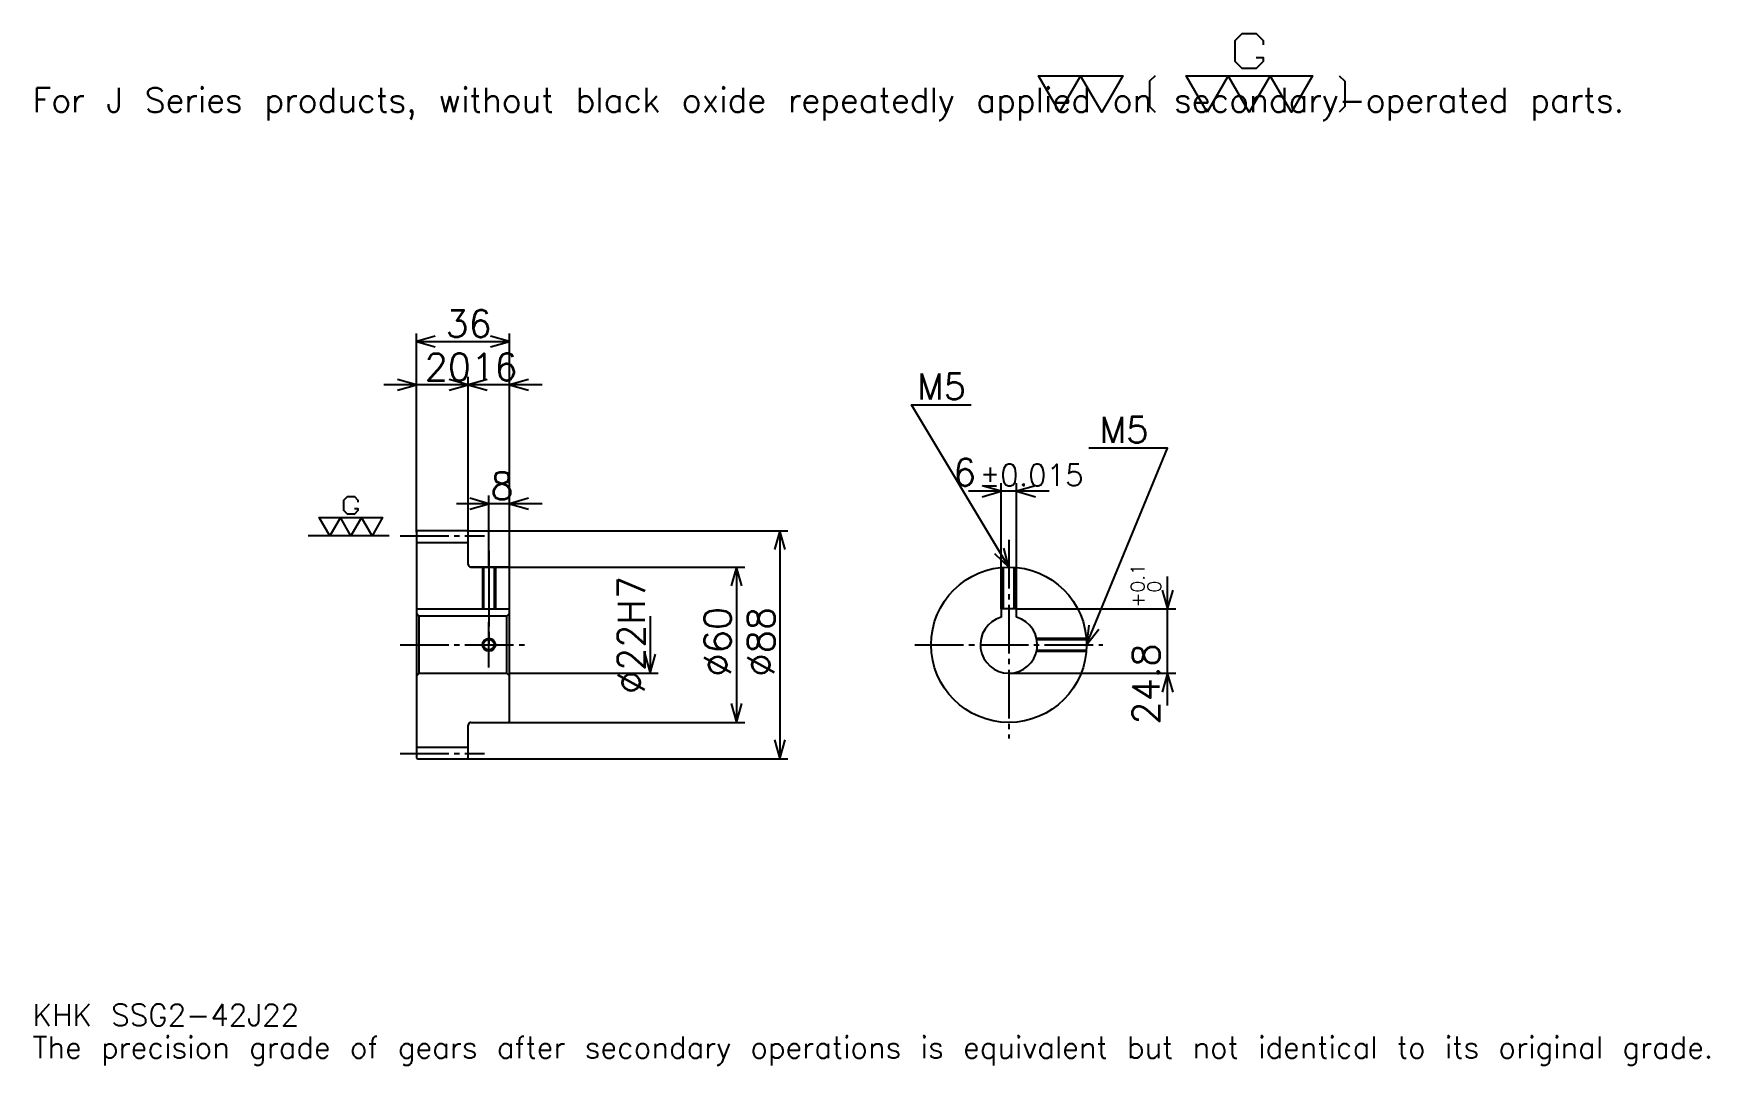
# Model space of a CAD drawing. Extents: x 21 to 668, y 8 to 406.
import ezdxf

# ---------------------------------------------------------------- set-up
doc = ezdxf.new("R2010")
doc.units = 0
doc.linetypes.add('DASHDOT', pattern=[25.04348, 18.782609, -2.086957, 2.086957, -2.086957])
doc.layers.get('0').update_dxf_attribs({"linetype": 'CONTINUOUS'})
doc.layers.add('DASHDOT', color=6, linetype='DASHDOT')
doc.styles.add('KANJI', font='TXT', dxfattribs={"bigfont": 'BIGFONT'})

msp = doc.modelspace()

# ---------------------------------------------------------------- linework, layer by layer
at = {"color": 5}
for p, q in [((169.043472, 214.086945), (169.043472, 290.260864)), ((169.043472, 287.130432), (205.043472, 287.130432)), ((205.043472, 214.086945), (205.043472, 290.260864)), ((189.043472, 214.086945), (189.043472, 273.565186)), ((201.565216, 270.434753), (156.521729, 270.434753)), ((217.565216, 270.434753), (176.521729, 270.434753)), ((197.043472, 214.086945), (197.043472, 227.652161)), ((413.347839, 229.304337), (382.304321, 229.304337)), ((394.82608, 183.886948), (394.82608, 232.434769)), ((400.82608, 183.886948), (400.82608, 232.434769)), ((217.565216, 224.521729), (184.521729, 224.521729)), ((169.043472, 213.586945), (169.043472, 214.086945)), ((188.543472, 214.086945), (205.043472, 214.086945)), ((189.043472, 213.586945), (189.043472, 214.086945)), ((197.043472, 200.086945), (197.043472, 214.086945)), ((197.043472, 200.086945), (197.043472, 214.086945)), ((205.043472, 214.086945), (312.521729, 214.086945)), ((205.043472, 199.586945), (205.043472, 214.086945)), ((309.391296, 214.086945), (309.391296, 126.086945)), ((190.043472, 200.086945), (205.043472, 200.086945)), ((205.043472, 200.086945), (295.82608, 200.086945)), ((292.695648, 200.086945), (292.695648, 140.086945)), ((459.130432, 146.565201), (459.130432, 196.408691)), ((400.82608, 183.886948), (462.260864, 183.886948)), ((259.304321, 181.086945), (259.304321, 159.086945)), ((205.043472, 159.086945), (262.434753, 159.086945)), ((397.82608, 159.086945), (462.260864, 159.086945)), ((190.043472, 140.086945), (205.043472, 140.086945)), ((205.043472, 140.086945), (295.82608, 140.086945)), ((188.543472, 126.086945), (205.043472, 126.086945)), ((205.043472, 126.086945), (312.521729, 126.086945))]:
    msp.add_line(p, q, dxfattribs=at)
at = {"color": 7}
msp.add_line((158.608688, 212.086945), (127.304337, 212.086945), dxfattribs=at)
at = {"color": 4}
for p, q in [((169.043472, 209.586945), (189.043472, 209.586945)), ((169.043472, 183.886948), (205.043472, 183.886948)), ((204.043472, 181.086945), (205.043472, 182.086945)), ((170.043472, 181.086945), (170.043472, 159.086945)), ((204.043472, 159.086945), (205.043472, 158.086945)), ((169.043472, 130.586945), (189.043472, 130.586945))]:
    msp.add_line(p, q, dxfattribs=at)
at = {"color": 7}
for points in [[(493.356506, 396.813904), (496.06955, 396.813904), (496.06955, 395.186066), (493.356506, 392.473022), (487.93042, 392.473022), (485.217377, 395.186066), (485.217377, 403.325195), (487.93042, 406.038239), (493.356506, 406.038239), (496.06955, 403.325195), (496.06955, 401.697388)], [(417.391296, 375.652161), (409.252167, 389.759979), (441.808685, 389.759979), (433.669556, 375.652161), (425.530426, 389.759979), (417.391296, 375.652161)], [(454.288696, 389.759979), (452.118256, 387.589539), (452.118256, 377.822601), (454.288696, 375.652161)], [(474.365204, 375.652161), (466.226074, 389.759979), (515.060852, 389.759979), (506.921753, 375.652161), (498.782593, 389.759979), (490.643463, 375.652161), (482.504333, 389.759979), (474.365204, 375.652161)], [(525.370422, 389.759979), (527.540894, 387.589539), (527.540894, 377.822601), (525.370422, 375.652161)], [(145.147827, 222.667816), (146.504349, 222.667816), (146.504349, 221.853897), (145.147827, 220.497375), (142.434784, 220.497375), (141.078247, 221.853897), (141.078247, 225.923462), (142.434784, 227.279984), (145.147827, 227.279984), (146.504349, 225.923462), (146.504349, 225.109558)], [(135.652161, 212.086945), (131.582611, 219.140854), (156, 219.140854), (151.930435, 212.086945), (147.86087, 219.140854), (143.79129, 212.086945), (139.721741, 219.140854), (135.652161, 212.086945)]]:
    msp.add_lwpolyline(points, dxfattribs=at)
at = {"color": 5}
for points in [[(176.347824, 289.217377), (169.043472, 287.130432), (176.347824, 285.043457)], [(197.73912, 285.043457), (205.043472, 287.130432), (197.73912, 289.217377)], [(161.73912, 268.347809), (169.043472, 270.434753), (161.73912, 272.521729)], [(181.73912, 268.347809), (189.043472, 270.434753), (181.73912, 272.521729)], [(196.347824, 272.521729), (189.043472, 270.434753), (196.347824, 268.347809)], [(212.347824, 272.521729), (205.043472, 270.434753), (212.347824, 268.347809)], [(397.82608, 200.086945), (360.260864, 262.695648), (383.217407, 262.695648)], [(427.826111, 170.086945), (459.130432, 245.999985), (428.660828, 245.999985)], [(189.73912, 222.434769), (197.043472, 224.521729), (189.73912, 226.608688)], [(212.347824, 226.608688), (205.043472, 224.521729), (212.347824, 222.434769)], [(387.521729, 227.217377), (394.82608, 229.304337), (387.521729, 231.391296)], [(408.130432, 231.391296), (400.82608, 229.304337), (408.130432, 227.217377)], [(311.478271, 206.782593), (309.391296, 214.086945), (307.304321, 206.782593)], [(392.278473, 205.276642), (397.82608, 200.086945), (395.857574, 207.424103)], [(294.782593, 192.782593), (292.695648, 200.086945), (290.608704, 192.782593)], [(457.043457, 191.191284), (459.130432, 183.886948), (461.217346, 191.191284)], [(428.681396, 177.635284), (427.826111, 170.086945), (432.5401, 176.044067)], [(257.217377, 166.391296), (259.304321, 159.086945), (261.391296, 166.391296)], [(461.217346, 151.782593), (459.130432, 159.086945), (457.043457, 151.782593)], [(290.608704, 147.391296), (292.695648, 140.086945), (294.782593, 147.391296)], [(307.304321, 133.391296), (309.391296, 126.086945), (311.478271, 133.391296)]]:
    msp.add_lwpolyline(points, dxfattribs=at)
at = {"color": 4}
for points in [[(189.043472, 201.086945), (189.043472, 213.586945), (188.543472, 214.086945), (169.543472, 214.086945), (169.043472, 213.586945), (169.043472, 158.086945)], [(190.043472, 140.086945), (204.543472, 140.086945), (205.043472, 140.586945), (205.043472, 199.586945), (204.543472, 200.086945), (190.043472, 200.086945)], [(194.543472, 200.086945), (194.543472, 183.886948)], [(194.97847, 200.086945), (194.97847, 183.886948)], [(199.108475, 200.086945), (199.108475, 183.886948)], [(199.543472, 200.086945), (199.543472, 183.886948)], [(395.32608, 183.886948), (395.32608, 199.982605)], [(395.761078, 183.886948), (395.761078, 200.015793)], [(399.891083, 183.886948), (399.891083, 200.015793)], [(400.32608, 183.886948), (400.32608, 199.982605)], [(169.043472, 158.086945), (170.043472, 159.086945), (204.043472, 159.086945), (204.043472, 181.086945), (170.043472, 181.086945), (169.043472, 182.086945)], [(400.82608, 180.669952), (400.82608, 183.886948), (394.82608, 183.886948), (394.82608, 180.669952)], [(408.538208, 172.586945), (427.721741, 172.586945)], [(408.630493, 172.151947), (427.754944, 172.151947)], [(408.538208, 167.586945), (427.721741, 167.586945)], [(408.630493, 168.021942), (427.754944, 168.021942)], [(169.043472, 158.086945), (169.043472, 126.586945), (169.543472, 126.086945), (188.543472, 126.086945), (189.043472, 126.586945), (189.043472, 139.086945)]]:
    msp.add_lwpolyline(points, dxfattribs=at)
for centre, radius in [((397.82608, 170.086945), 30), ((197.043472, 170.086945), 2.065)]:
    msp.add_circle(centre, radius, dxfattribs=at)
at = {"color": 7}
msp.add_circle((197.043472, 170.086945), 2.5, dxfattribs=at)
at = {"color": 4}
for centre, radius, start, end in [((190.043472, 201.086945), 1, 180, 270), ((397.82608, 170.086945), 11, 105.826620886, 74.173379114), ((190.043472, 139.086945), 1, 90, 180)]:
    msp.add_arc(centre, radius, start, end, dxfattribs=at)
at = {"layer": 'DASHDOT', "color": 7}
for p, q in [((162.782608, 212.086945), (195.304337, 212.086945)), ((397.82608, 210.521729), (397.82608, 133.82608)), ((197.043472, 200.086945), (197.043472, 170.086945)), ((162.782608, 170.086945), (211.304337, 170.086945)), ((361.565216, 170.086945), (434.086975, 170.086945)), ((162.782608, 128.086945), (195.304337, 128.086945))]:
    msp.add_line(p, q, dxfattribs=at)
for points in [[(197.043472, 206.347809), (197.043472, 177.626068)], [(197.043472, 161.32608), (197.043472, 178.847809)], [(188.282608, 170.086945), (205.804352, 170.086945)]]:
    msp.add_lwpolyline(points, dxfattribs=at)

# ---------------------------------------------------------------- texts
at = {"color": 7, "style": 'KANJI'}
for s, height, p in [('For J Series products, without black oxide repeatedly applied on secondary-operated parts.', 9.391304, (20.869566, 375.652161)), ('36', 10.434783, (180.260864, 288.799988)), ('20', 10.434783, (172.260864, 272.10434)), ('16', 10.434783, (190.260864, 272.10434)), ('M5', 10.017392, (362.347839, 264.782593)), ('M5', 10.017392, (432.834778, 248.086945)), ('6', 10.434783, (376.286621, 231.391296)), ('%%p0.015', 8.347826, (386.615784, 231.391296)), ('8', 10.434783, (197.652161, 226.191284)), ('KHK SSG2-42J22', 8.347826, (20.869566, 22.956522)), ('The precision grade of gears after secondary operations is equivalent but not identical to its original grade.', 8.347826, (20.869566, 10.434783))]:
    msp.add_text(s, height=height, dxfattribs=at).set_placement(p)
for s, height, p in [('%%c22H7', 10.434783, (257.217377, 151.043472)), ('0.1', 5.217391, (450.156494, 190.262985)), ('+', 5.217391, (450.156494, 184.41951)), ('0', 5.217391, (456.626099, 190.262985)), ('%%c60', 10.434783, (290.608704, 157.82608)), ('%%c88', 10.434783, (307.304321, 157.82608)), ('24.8', 10.434783, (456, 139.253632))]:
    msp.add_text(s, height=height, rotation=90, dxfattribs=at).set_placement(p)

doc.saveas('drawing.dxf')
